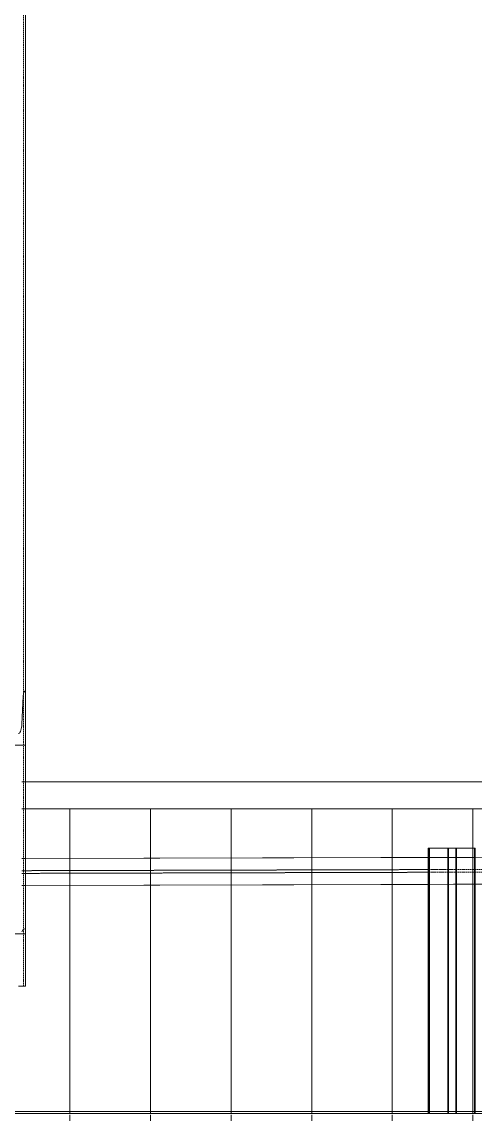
# Model space of a CAD drawing. Header units: centimetres. Extents: x -13617 to -9515, y -261 to 6553.
# Drawn here: x -12891.3 to -12722.6, y 4676.5 to 5082.7 of the extents above; entities that cross this region are included whole.
import ezdxf

# ---------------------------------------------------------------- set-up
doc = ezdxf.new("R2010")
doc.units = ezdxf.units.CM
for name, pattern in [('_Overhead', [0.47625, 0.3175, -0.15875]), ('_Overhead_2_', [0.47625, 0.3175, -0.15875]), ('Hidden', [0.714375, 0.47625, -0.238125])]:
    doc.linetypes.add(name, pattern=pattern)
for name, color, linetype, lineweight in [('A-CLNG-PATT', 7, 'Continuous', 9), ('A-FLOR', 7, 'Continuous', 9), ('A-WALL', 7, 'Continuous', 9), ('S-BEAM', 7, 'Continuous', 9)]:
    doc.layers.add(name, color=color, linetype=linetype, lineweight=lineweight)

# ---------------------------------------------------------------- blocks, each defined once
blk = doc.blocks.new('Costanera Perfil Z - Parametrizado - Costanera Perfil Z - Parametrizado-1749030-Planta patio maniobras')
at = {"layer": 'S-BEAM', "color": 254, "true_color": 0xcccccc}
for p, q in [((-8.9, 1315.69), (-1.35, 1315.69)), ((-8.63, 1315.69), (-8.9, 1315.69)), ((-8.9, 1312.24), (-8.9, 1315.69)), ((-8.9, 1308.85), (-8.9, 1312.24)), ((-8.63, 1315.69), (-8.63, 1312.24)), ((-8.63, 1312.24), (-8.63, 1308.86)), ((-1.6, 1315.69), (-8.57, 1315.69)), ((-8.57, 1315.69), (-8.34, 1315.69)), ((-8.34, 1315.69), (-8.57, 1315.69)), ((-8.57, 1315.69), (-8.57, 1312.24)), ((-8.57, 1312.24), (-8.57, 1308.86)), ((-8.34, 1315.69), (-8.34, 1312.24)), ((-8.34, 1312.24), (-8.34, 1308.86)), ((1.35, 1315.69), (-1.6, 1315.69)), ((-1.6, 1315.69), (-1.6, 1312.26)), ((-1.6, 1312.26), (-1.6, 1308.87)), ((-1.35, 1315.69), (1.6, 1315.69)), ((-1.35, 1315.69), (-1.35, 1312.26)), ((-1.35, 1312.26), (-1.35, 1308.87)), ((8.34, 1315.69), (1.35, 1315.69)), ((1.35, 1315.69), (1.35, 1312.26)), ((1.35, 1312.26), (1.35, 1308.88)), ((1.6, 1315.69), (8.34, 1315.69)), ((1.6, 1315.69), (1.6, 1312.26)), ((1.6, 1312.26), (1.6, 1308.88)), ((8.34, 1315.69), (8.57, 1315.69)), ((8.57, 1315.69), (8.34, 1315.69)), ((8.34, 1315.69), (8.63, 1315.69)), ((8.57, 1315.69), (8.34, 1315.69)), ((8.34, 1315.69), (8.34, 1312.28)), ((8.34, 1312.28), (8.34, 1308.89)), ((8.57, 1315.69), (8.57, 1312.28)), ((8.57, 1312.28), (8.57, 1308.89)), ((-8.9, 1308.43), (-8.9, 1308.73)), ((-8.9, 1308.09), (-8.9, 1308.32)), ((-8.9, 1307.86), (-8.9, 1308)), ((-8.63, 1308.73), (-8.63, 1308.43)), ((-8.63, 1308.32), (-8.63, 1308.09)), ((-8.63, 1308), (-8.63, 1307.86)), ((-8.57, 1308.73), (-8.57, 1308.43)), ((-8.57, 1308.32), (-8.57, 1308.09)), ((-8.57, 1308), (-8.57, 1307.86)), ((-8.34, 1308.73), (-8.34, 1308.43)), ((-8.34, 1308.32), (-8.34, 1308.09)), ((-8.34, 1308), (-8.34, 1307.86)), ((-1.6, 1308.75), (-1.6, 1308.44)), ((-1.6, 1308.34), (-1.6, 1308.1)), ((-1.6, 1308.02), (-1.6, 1307.87)), ((-1.35, 1308.75), (-1.35, 1308.44)), ((-1.35, 1308.34), (-1.35, 1308.1)), ((-1.35, 1308.02), (-1.35, 1307.88)), ((1.35, 1308.75), (1.35, 1308.45)), ((1.35, 1308.34), (1.35, 1308.11)), ((1.35, 1308.03), (1.35, 1307.88)), ((1.6, 1308.75), (1.6, 1308.45)), ((1.6, 1308.34), (1.6, 1308.11)), ((1.6, 1308.03), (1.6, 1307.88)), ((8.34, 1308.77), (8.34, 1308.46)), ((8.34, 1308.36), (8.34, 1308.13)), ((8.34, 1308.05), (8.34, 1307.9)), ((8.57, 1308.77), (8.57, 1308.46)), ((8.57, 1308.36), (8.57, 1308.13)), ((8.57, 1308.05), (8.57, 1307.9)), ((-8.9, 1306.74), (-8.9, 1307.75)), ((-8.9, 1306.52), (-8.9, 1306.67)), ((-8.9, 1306.24), (-8.9, 1306.47)), ((-8.9, 1305.86), (-8.9, 1306.16)), ((-8.9, 1302.24), (-8.9, 1305.75)), ((-8.63, 1307.76), (-8.63, 1306.74)), ((-8.63, 1306.67), (-8.63, 1306.52)), ((-8.63, 1306.47), (-8.63, 1306.24)), ((-8.63, 1306.16), (-8.63, 1305.86)), ((-8.63, 1305.75), (-8.63, 1302.24)), ((-8.57, 1307.76), (-8.57, 1306.74)), ((-8.57, 1306.67), (-8.57, 1306.53)), ((-8.57, 1306.47), (-8.57, 1306.24)), ((-8.57, 1306.16), (-8.57, 1305.86)), ((-8.57, 1305.75), (-8.57, 1302.24)), ((-8.34, 1307.76), (-8.34, 1306.74)), ((-8.34, 1306.67), (-8.34, 1306.53)), ((-8.34, 1306.47), (-8.34, 1306.24)), ((-8.34, 1306.16), (-8.34, 1305.86)), ((-8.34, 1305.75), (-8.34, 1302.24)), ((-1.6, 1307.77), (-1.6, 1306.76)), ((-1.6, 1306.69), (-1.6, 1306.54)), ((-1.6, 1306.49), (-1.6, 1306.26)), ((-1.6, 1306.18), (-1.6, 1305.87)), ((-1.6, 1305.77), (-1.6, 1302.26)), ((-1.35, 1307.77), (-1.35, 1306.76)), ((-1.35, 1306.69), (-1.35, 1306.54)), ((-1.35, 1306.49), (-1.35, 1306.26)), ((-1.35, 1306.18), (-1.35, 1305.87)), ((-1.35, 1305.77), (-1.35, 1302.26)), ((1.35, 1307.78), (1.35, 1306.76)), ((1.35, 1306.7), (1.35, 1306.55)), ((1.35, 1306.5), (1.35, 1306.26)), ((1.35, 1306.18), (1.35, 1305.88)), ((1.35, 1305.77), (1.35, 1302.26)), ((1.6, 1307.78), (1.6, 1306.76)), ((1.6, 1306.7), (1.6, 1306.55)), ((1.6, 1306.5), (1.6, 1306.26)), ((1.6, 1306.18), (1.6, 1305.88)), ((1.6, 1305.77), (1.6, 1302.26)), ((8.34, 1307.8), (8.34, 1306.78)), ((8.34, 1306.72), (8.34, 1306.57)), ((8.34, 1306.52), (8.34, 1306.28)), ((8.34, 1306.2), (8.34, 1305.89)), ((8.34, 1305.79), (8.34, 1302.28)), ((8.57, 1307.8), (8.57, 1306.78)), ((8.57, 1306.72), (8.57, 1306.57)), ((8.57, 1306.52), (8.57, 1306.28)), ((8.57, 1306.2), (8.57, 1305.89)), ((8.57, 1305.79), (8.57, 1302.28)), ((-8.9, 1217.84), (-8.9, 1302.24)), ((-8.63, 1302.24), (-8.63, 1217.84)), ((-8.57, 1302.24), (-8.57, 1217.84)), ((-8.34, 1302.24), (-8.34, 1217.84)), ((-1.6, 1302.26), (-1.6, 1217.84)), ((-1.35, 1302.26), (-1.35, 1217.84)), ((1.35, 1302.26), (1.35, 1217.84)), ((1.6, 1302.26), (1.6, 1217.84)), ((8.34, 1302.28), (8.34, 1217.84)), ((8.57, 1302.28), (8.57, 1217.84)), ((-8.9, 1217.04), (-8.9, 1217.84)), ((-8.63, 1217.84), (-8.63, 1217.04)), ((-8.57, 1217.84), (-8.57, 1217.04)), ((-8.34, 1217.84), (-8.34, 1217.04)), ((-1.6, 1217.84), (-1.6, 1217.04)), ((-1.35, 1217.84), (-1.35, 1217.04)), ((1.35, 1217.84), (1.35, 1217.04)), ((1.6, 1217.84), (1.6, 1217.04)), ((8.34, 1217.84), (8.34, 1217.04)), ((8.57, 1217.84), (8.57, 1217.04))]:
    blk.add_line(p, q, dxfattribs=at)
blk = doc.blocks.new('M_W Shapes - 150 x 250-V101-Planta patio maniobras')
at = {"layer": 'S-BEAM', "color": 254, "true_color": 0xcccccc}
for p, q in [((7.1, 5), (6.59, 5)), ((6.59, 5), (7.1, 5)), ((6.59, 5), (7.1, 5)), ((6.59, 5), (7.1, 5)), ((7.45, 5), (7.33, 5)), ((7.33, 5), (7.45, 5)), ((7.33, 5), (7.45, 5)), ((7.33, 5), (7.45, 5)), ((7.72, 5), (7.45, 5)), ((7.45, 5), (7.72, 5)), ((7.45, 5), (7.72, 5)), ((7.45, 5), (7.72, 5)), ((7.9, 5), (7.73, 5)), ((7.73, 5), (7.9, 5)), ((7.73, 5), (7.9, 5)), ((7.73, 5), (7.9, 5)), ((157.79, 5), (7.9, 5)), ((7.9, 5), (157.79, 5)), ((7.9, 5), (157.79, 5)), ((7.9, 5), (157.79, 5)), ((158.13, 5), (157.79, 5)), ((157.79, 5), (158.13, 5)), ((157.79, 5), (158.13, 5)), ((157.79, 5), (158.13, 5)), ((158.36, 5), (158.13, 5)), ((158.13, 5), (158.36, 5)), ((158.13, 5), (158.36, 5)), ((158.13, 5), (158.36, 5)), ((175.03, 5), (158.36, 5)), ((158.36, 5), (167.41, 5)), ((158.36, 5), (167.27, 5)), ((158.36, 5), (175.03, 5)), ((167.27, 5), (342.21, 5)), ((167.41, 5), (342.21, 5)), ((175.26, 5), (175.03, 5)), ((175.03, 5), (175.26, 5)), ((6.56, -5), (7.08, -5)), ((6.56, -5), (7.08, -5)), ((6.56, -5), (7.08, -5)), ((6.56, -5), (7.08, -5)), ((7.3, -5), (7.42, -5)), ((7.3, -5), (7.42, -5)), ((7.3, -5), (7.42, -5)), ((7.3, -5), (7.42, -5)), ((7.42, -5), (7.7, -5)), ((7.42, -5), (7.7, -5)), ((7.42, -5), (7.7, -5)), ((7.42, -5), (7.7, -5)), ((7.71, -5), (7.88, -5)), ((7.71, -5), (7.88, -5)), ((7.71, -5), (7.88, -5)), ((7.71, -5), (7.88, -5)), ((7.88, -5), (157.77, -5)), ((7.88, -5), (157.77, -5)), ((7.88, -5), (157.77, -5)), ((7.88, -5), (157.77, -5)), ((157.77, -5), (158.11, -5)), ((157.77, -5), (158.11, -5)), ((157.77, -5), (158.11, -5)), ((157.77, -5), (158.11, -5)), ((158.11, -5), (158.33, -5)), ((158.11, -5), (158.33, -5)), ((158.11, -5), (158.33, -5)), ((158.11, -5), (158.33, -5)), ((158.33, -5), (167.24, -5)), ((158.33, -5), (167.38, -5)), ((158.33, -5), (175.01, -5)), ((158.33, -5), (175.01, -5)), ((167.24, -5), (342.21, -5)), ((167.38, -5), (342.21, -5)), ((175.01, -5), (175.24, -5)), ((175.01, -5), (175.24, -5))]:
    blk.add_line(p, q, dxfattribs=at)
at = {"layer": 'S-BEAM', "color": 254, "linetype": 'Hidden', "true_color": 0xcccccc}
for p, q in [((7.09, 0.5), (6.57, 0.5)), ((7.43, 0.5), (7.32, 0.5)), ((7.71, 0.5), (7.44, 0.5)), ((7.89, 0.5), (7.72, 0.5)), ((157.78, 0.5), (7.89, 0.5)), ((158.12, 0.5), (157.78, 0.5)), ((158.35, 0.5), (158.12, 0.5)), ((167.26, 0.5), (158.35, 0.5)), ((342.21, 0.5), (167.26, 0.5)), ((7.09, -0.5), (6.57, -0.5)), ((7.43, -0.5), (7.31, -0.5)), ((7.71, -0.5), (7.44, -0.5)), ((7.89, -0.5), (7.72, -0.5)), ((157.78, -0.5), (7.89, -0.5)), ((158.12, -0.5), (157.78, -0.5)), ((158.35, -0.5), (158.12, -0.5)), ((167.25, -0.5), (158.35, -0.5)), ((342.21, -0.5), (167.25, -0.5))]:
    blk.add_line(p, q, dxfattribs=at)
blk = doc.blocks.new('C Shapes - C8x16-V105-Planta patio maniobras')
at = {"layer": 'S-BEAM', "color": 254, "linetype": 'Hidden', "true_color": 0xcccccc}
for p, q in [((-12890.68, 4832.75), (-12890.68, 5397.12)), ((-12890.68, 4815.01), (-12890.68, 4832.65)), ((-12890.68, 4743.6), (-12890.68, 4814.9)), ((-12890.68, 4724.13), (-12890.68, 4743.6))]:
    blk.add_line(p, q, dxfattribs=at)
at = {"layer": 'S-BEAM', "color": 254, "true_color": 0xcccccc}
for p, q in [((-12889.97, 5396.11), (-12889.97, 4833.76)), ((-12889.97, 5396.11), (-12889.97, 4833.76)), ((-12889.97, 4833.76), (-12889.97, 4743.6)), ((-12889.97, 4833.76), (-12889.97, 4743.6)), ((-12889.97, 4743.6), (-12889.97, 4724.13)), ((-12889.97, 4743.6), (-12889.97, 4724.13)), ((-12891.29, 4724.13), (-12892.54, 4724.13)), ((-12891.29, 4724.13), (-12890.77, 4724.13)), ((-12890.77, 4724.13), (-12891.29, 4724.13)), ((-12890.77, 4724.13), (-12890.14, 4724.13)), ((-12890.55, 4724.13), (-12889.97, 4724.13)), ((-12889.97, 4724.13), (-12890.14, 4724.13))]:
    blk.add_line(p, q, dxfattribs=at)
blk = doc.blocks.new('M_W Shapes - 150 x 250-V109-Planta patio maniobras')
at = {"layer": 'S-BEAM', "color": 254, "true_color": 0xcccccc}
for p, q in [((7.1, 5), (6.59, 5)), ((6.59, 5), (7.1, 5)), ((6.59, 5), (7.1, 5)), ((6.59, 5), (7.1, 5)), ((7.45, 5), (7.33, 5)), ((7.33, 5), (7.45, 5)), ((7.33, 5), (7.45, 5)), ((7.33, 5), (7.45, 5)), ((7.72, 5), (7.45, 5)), ((7.45, 5), (7.72, 5)), ((7.45, 5), (7.72, 5)), ((7.45, 5), (7.72, 5)), ((7.9, 5), (7.73, 5)), ((7.73, 5), (7.9, 5)), ((7.73, 5), (7.9, 5)), ((7.73, 5), (7.9, 5)), ((342.21, 5), (7.9, 5)), ((7.9, 5), (342.21, 5)), ((7.9, 5), (342.21, 5)), ((7.9, 5), (342.21, 5)), ((6.56, -5), (7.08, -5)), ((6.56, -5), (7.08, -5)), ((6.56, -5), (7.08, -5)), ((6.56, -5), (7.08, -5)), ((7.3, -5), (7.42, -5)), ((7.3, -5), (7.42, -5)), ((7.3, -5), (7.42, -5)), ((7.3, -5), (7.42, -5)), ((7.42, -5), (7.7, -5)), ((7.42, -5), (7.7, -5)), ((7.42, -5), (7.7, -5)), ((7.42, -5), (7.7, -5)), ((7.71, -5), (7.88, -5)), ((7.71, -5), (7.88, -5)), ((7.71, -5), (7.88, -5)), ((7.71, -5), (7.88, -5)), ((7.88, -5), (342.21, -5)), ((7.88, -5), (342.21, -5)), ((7.88, -5), (342.21, -5)), ((7.88, -5), (342.21, -5))]:
    blk.add_line(p, q, dxfattribs=at)
at = {"layer": 'S-BEAM', "color": 254, "linetype": 'Hidden', "true_color": 0xcccccc}
for p, q in [((7.09, 0.5), (6.57, 0.5)), ((7.43, 0.5), (7.32, 0.5)), ((7.71, 0.5), (7.44, 0.5)), ((7.89, 0.5), (7.72, 0.5)), ((342.21, 0.5), (7.89, 0.5)), ((7.09, -0.5), (6.57, -0.5)), ((7.43, -0.5), (7.31, -0.5)), ((7.71, -0.5), (7.44, -0.5)), ((7.89, -0.5), (7.72, -0.5)), ((342.21, -0.5), (7.89, -0.5))]:
    blk.add_line(p, q, dxfattribs=at)
blk = doc.blocks.new('PQ_RVR_EST-01_ZZ_ZZ_MO_T_A_rvt-1-Planta patio maniobras')
at = {"layer": 'S-BEAM', "color": 254, "lineweight": 18, "true_color": 0xcccccc}
for p, q in [((-12889.97, 4833.76), (-12890.14, 4833.76)), ((-12889.97, 4813.7), (-12889.97, 4833.76)), ((-12890.77, 4831.98), (-12891.29, 4821.59)), ((-12904.97, 4813.7), (-12889.97, 4813.7))]:
    blk.add_line(p, q, dxfattribs=at)
at = {"layer": 'S-BEAM', "color": 254, "true_color": 0xcccccc}
for p, q in [((-12889.97, 4833.76), (-12889.97, 4745.4)), ((-12889.97, 4743.6), (-12889.97, 4813.7)), ((-12891.29, 4744.31), (-12890.77, 4745.24)), ((-12890.14, 4745.4), (-12889.97, 4745.4)), ((-12889.97, 4745.4), (-12889.97, 4743.6)), ((-12889.97, 4743.6), (-12904.97, 4743.6))]:
    blk.add_line(p, q, dxfattribs=at)
at = {"layer": 'S-BEAM', "color": 254, "lineweight": 18, "true_color": 0xcccccc, "flags": 128}
for points in [[(-12890.14, 4833.76), (-12890.24, 4833.73), (-12890.34, 4833.66), (-12890.43, 4833.53), (-12890.52, 4833.36), (-12890.59, 4833.14), (-12890.66, 4832.89), (-12890.71, 4832.61), (-12890.75, 4832.31), (-12890.77, 4831.98)], [(-12891.29, 4821.59), (-12891.34, 4820.94), (-12891.41, 4820.33), (-12891.52, 4819.77), (-12891.65, 4819.26), (-12891.8, 4818.84), (-12891.97, 4818.49), (-12892.15, 4818.24), (-12892.35, 4818.08), (-12892.54, 4818.03)]]:
    blk.add_lwpolyline(points, dxfattribs=at)
at = {"layer": 'S-BEAM', "color": 254, "true_color": 0xcccccc}
blk.add_ellipse((-12890.14, 4745.21), major_axis=(0.636, 0), ratio=0.299116, start_param=1.570796, end_param=2.976485, dxfattribs=at)
at = {"layer": 'S-BEAM', "color": 254, "linetype": '_Overhead', "lineweight": 9, "true_color": 0xd4d4d4}
for name, p in [('C Shapes - C8x16-V105-Planta patio maniobras', (0, 0)), ('Costanera Perfil Z - Parametrizado - Costanera Perfil Z - Parametrizado-1749030-Planta patio maniobras', (-12731.18, 3459.72))]:
    blk.add_blockref(name, p, dxfattribs=at)
at = {"layer": 'S-BEAM', "color": 254, "linetype": '_Overhead', "lineweight": 9, "true_color": 0xd4d4d4, "rotation": 0.1557669923510719}
for name in ['M_W Shapes - 150 x 250-V101-Planta patio maniobras', 'M_W Shapes - 150 x 250-V109-Planta patio maniobras']:
    blk.add_blockref(name, (-12897.86, 4766.53), dxfattribs=at)
blk = doc.blocks.new('PQ_RVR_ARQ-01_ZZ_ZZ_MO_T_A_rvt-1-Planta patio maniobras')
at = {"layer": 'A-CLNG-PATT', "lineweight": 18, "true_color": 0xd4d4d4}
h = blk.add_hatch(dxfattribs=at)
h.set_pattern_fill('FP_3', color=254, style=0, pattern_type=2)
h.set_pattern_definition([(90, (-11553.432, 3523.523), (-30, 2e-15), [])])
h.paths.add_polyline_path([(-13246.77, 4381.45), (-12553.55, 4389.14), (-12553.55, 4676.26), (-13248.53, 4676.26), (-13247.09, 4434.9)])
h.paths.add_polyline_path([(-13155.72, 4676.76), (-12553.55, 4676.76), (-12553.55, 4689.06), (-12564.51, 4689.06), (-12564.51, 4783.52), (-12608.79, 4783.52), (-12608.79, 4790.09), (-13199.05, 4790.09), (-13199.05, 4777.21), (-13240.09, 4777.21), (-13240.09, 4776.54), (-13245.58, 4776.54), (-13246.34, 4776.33), (-13246.89, 4775.78), (-13247.1, 4775.02), (-13247.1, 4756.14), (-13246.89, 4755.38), (-13246.34, 4754.82), (-13245.58, 4754.62), (-13240.09, 4754.62), (-13240.09, 4753.08), (-13248.99, 4753.08), (-13248.54, 4676.76), (-13211.16, 4676.76)])
h.paths.add_polyline_path([(-13249, 4754.78), (-13248.76, 4754.91), (-13248.29, 4755.38), (-13248.09, 4756.14), (-13248.09, 4775.02), (-13248.29, 4775.78), (-13249.05, 4776.39), (-13249.13, 4776.33), (-13249, 4754.79)])
at = {"layer": 'A-FLOR', "color": 254, "linetype": '_Overhead_2_', "true_color": 0xd4d4d4}
for p, q in [((-12487.01, 4677.56), (-13277.73, 4677.56)), ((-13277.73, 4677.56), (-12487.01, 4677.56))]:
    blk.add_line(p, q, dxfattribs=at)
at = {"layer": 'A-WALL', "color": 253, "true_color": 0xaaaaaa}
for p, q in [((-12891.29, 4800.09), (-12890.77, 4800.09)), ((-12890.42, 4800.09), (-12890.16, 4800.09)), ((-12890.14, 4800.09), (-12889.97, 4800.09)), ((-12889.97, 4800.09), (-12608.79, 4800.09)), ((-12890.77, 4790.09), (-12891.29, 4790.09)), ((-12890.16, 4790.09), (-12890.42, 4790.09)), ((-12889.97, 4790.09), (-12890.14, 4790.09)), ((-12608.79, 4790.09), (-12889.97, 4790.09)), ((-13278.03, 4676.76), (-12488.03, 4676.76))]:
    blk.add_line(p, q, dxfattribs=at)

msp = doc.modelspace()

# ---------------------------------------------------------------- block references
at = {"lineweight": 5}
msp.add_blockref('PQ_RVR_EST-01_ZZ_ZZ_MO_T_A_rvt-1-Planta patio maniobras', (0, 0), dxfattribs=at)

# ---------------------------------------------------------------- next in the draw order: block references
msp.add_blockref('PQ_RVR_ARQ-01_ZZ_ZZ_MO_T_A_rvt-1-Planta patio maniobras', (0, 0), dxfattribs=at)

doc.saveas('drawing.dxf')
